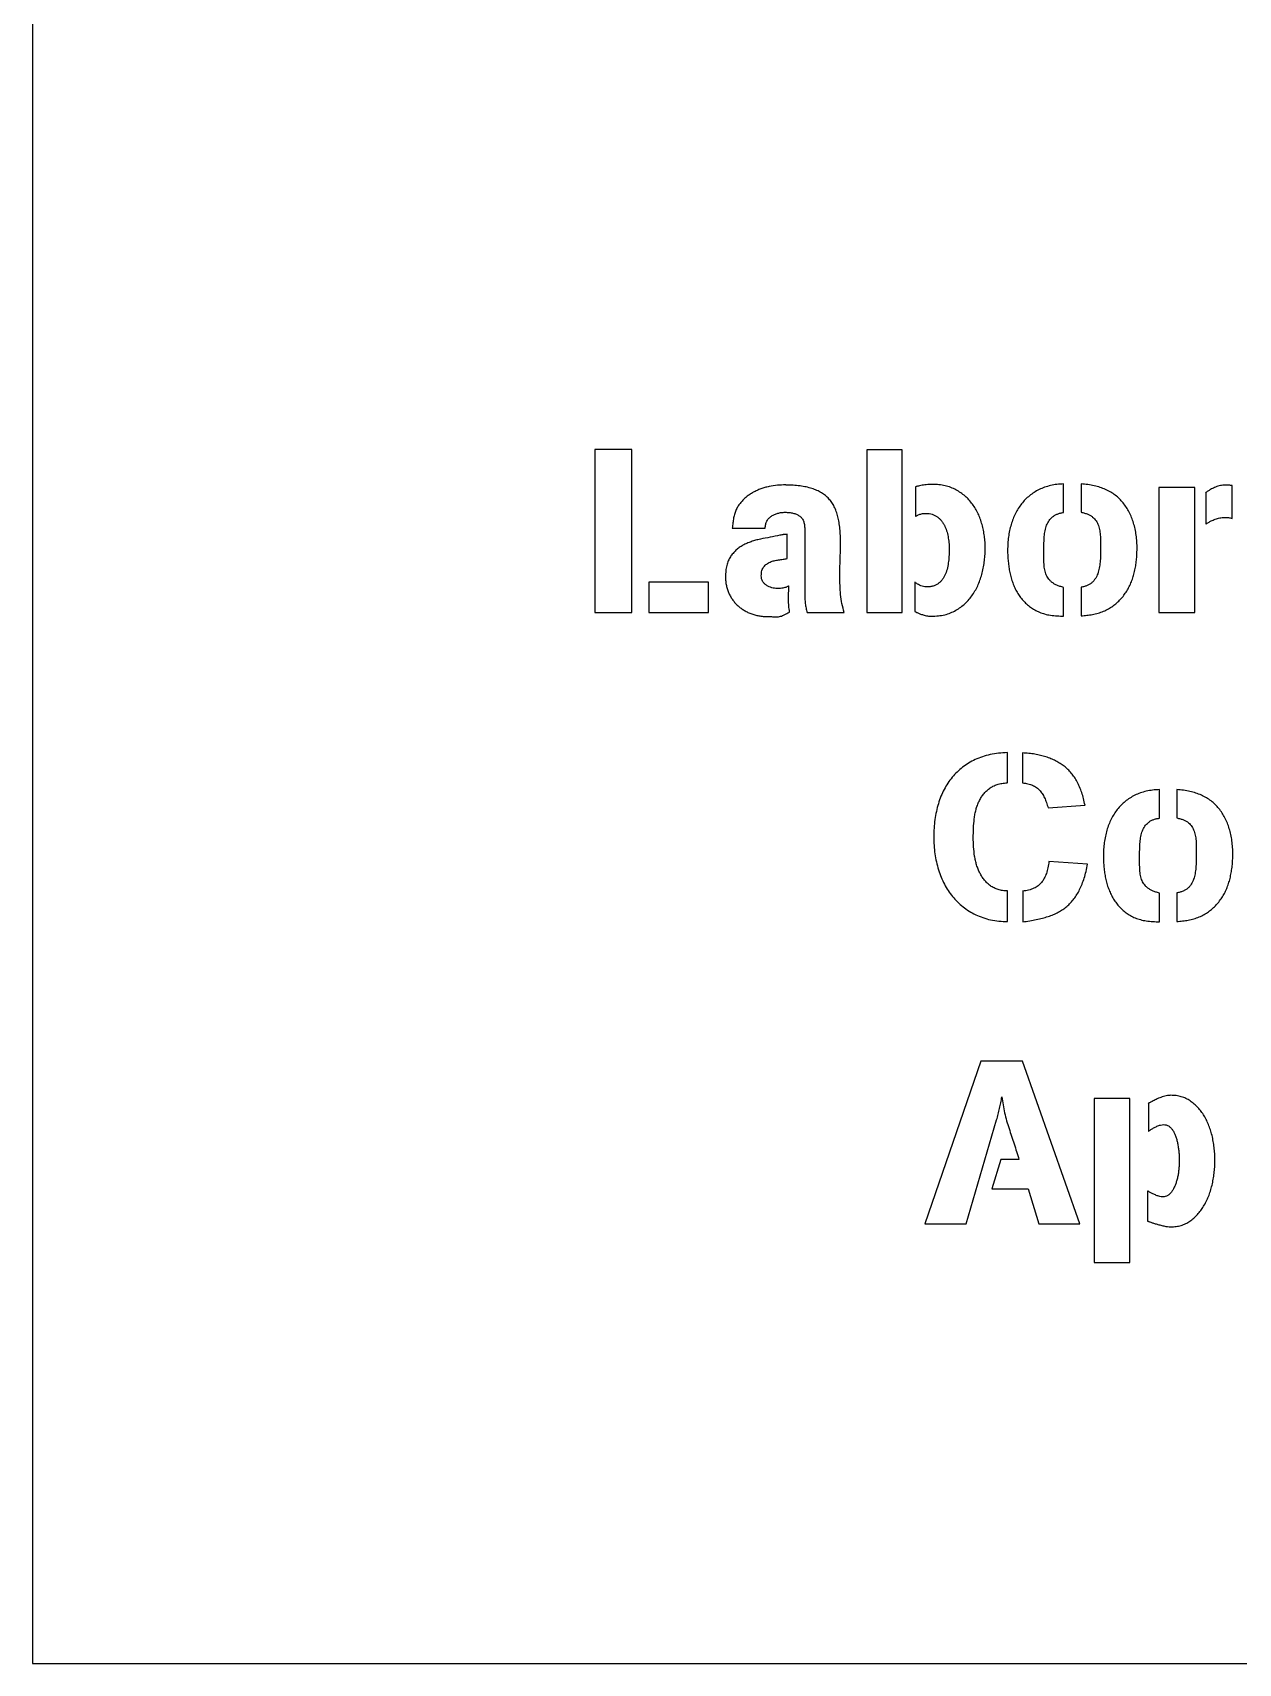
# Model space of a CAD drawing. Header units: millimetres. Extents: x 1 to 1184, y 0 to 836.
# Drawn here: x 471.4 to 541.4, y 647 to 741.5 of the extents above; entities that cross this region are included whole.
import ezdxf

# ---------------------------------------------------------------- set-up
doc = ezdxf.new("R2010")
doc.units = ezdxf.units.MM

msp = doc.modelspace()

# ---------------------------------------------------------------- linework, layer by layer
at = {"color": 7, "linetype": 'Continuous', "lineweight": 25}
for p, q in [((471.436, 796.963), (471.436, 646.963)), ((506.176, 717.328), (504.034, 717.328)), ((504.034, 717.328), (504.034, 707.883)), ((506.176, 707.883), (506.176, 717.328)), ((521.863, 717.315), (519.802, 717.315)), ((519.802, 717.315), (519.802, 707.883)), ((521.863, 707.883), (521.863, 717.315)), ((515.103, 715.268), (515.103, 715.281)), ((522.631, 715.172), (522.631, 713.449)), ((531.22, 713.677), (531.22, 715.334)), ((532.23, 715.334), (532.23, 713.69)), ((538.832, 715.12), (536.744, 715.12)), ((536.744, 715.12), (536.744, 707.883)), ((538.832, 707.883), (538.832, 715.12)), ((539.451, 714.823), (539.465, 714.81)), ((539.465, 714.81), (539.465, 713.004)), ((540.988, 713.34), (541.001, 715.24)), ((512.006, 712.774), (513.918, 712.774)), ((515.023, 712.398), (514.983, 712.398)), ((515.199, 711.01), (515.199, 712.423)), ((516.209, 712.72), (516.209, 708.961)), ((510.637, 709.647), (507.173, 709.647)), ((507.173, 709.647), (507.173, 707.883)), ((510.637, 707.883), (510.637, 709.647)), ((515.279, 709.271), (515.279, 709.419)), ((522.605, 709.635), (522.592, 709.635)), ((522.592, 709.635), (522.592, 707.951)), ((531.22, 707.666), (531.22, 709.337)), ((532.23, 709.351), (532.23, 707.68)), ((504.034, 707.883), (506.176, 707.883)), ((507.173, 707.883), (510.637, 707.883)), ((516.343, 707.883), (518.5, 707.883)), ((519.802, 707.883), (521.863, 707.883)), ((536.744, 707.883), (538.832, 707.883)), ((527.961, 698.02), (527.961, 699.757)), ((528.836, 699.743), (528.836, 698.006)), ((527.947, 698.006), (527.961, 698.02)), ((536.773, 695.957), (536.773, 697.615)), ((537.783, 697.615), (537.783, 695.971)), ((530.318, 696.55), (532.46, 696.712)), ((532.609, 693.302), (530.372, 693.452)), ((527.974, 689.961), (527.974, 691.74)), ((528.836, 691.727), (528.85, 691.727)), ((528.85, 691.727), (528.85, 689.947)), ((536.773, 689.947), (536.773, 691.618)), ((537.783, 691.631), (537.783, 689.961)), ((526.417, 681.876), (523.169, 672.444)), ((528.842, 681.876), (526.417, 681.876)), ((532.158, 672.444), (528.842, 681.876)), ((535.053, 679.708), (532.993, 679.708)), ((532.993, 679.708), (532.993, 670.194)), ((535.053, 670.194), (535.053, 679.708)), ((536.131, 679.423), (536.145, 679.423)), ((536.145, 679.423), (536.145, 677.807)), ((525.569, 672.444), (527.333, 678.468)), ((527.577, 676.164), (527.064, 674.466)), ((528.628, 676.177), (527.577, 676.164)), ((527.064, 674.466), (529.166, 674.466)), ((529.166, 674.466), (529.786, 672.444)), ((536.079, 674.358), (536.079, 672.606)), ((523.169, 672.444), (525.569, 672.444)), ((529.786, 672.444), (532.158, 672.444)), ((532.993, 670.194), (535.053, 670.194)), ((471.436, 646.963), (721.436, 646.963))]:
    msp.add_line(p, q, dxfattribs=at)
for points, knots in [([(515.103, 715.281), (514.945, 715.276), (514.621, 715.266), (514.219, 715.201), (513.899, 715.125), (513.665, 715.05), (513.44, 714.959), (513.223, 714.852), (513.019, 714.729), (512.827, 714.591), (512.654, 714.431), (512.493, 714.258), (512.351, 714.067), (512.236, 713.852), (512.145, 713.618), (512.106, 713.452), (512.085, 713.367)], [0, 0, 0, 0, 0.1227607, 0.2498812, 0.3139767, 0.3767372, 0.4396181, 0.5018556, 0.5633751, 0.6237683, 0.6842283, 0.7450277, 0.8061231, 0.868393, 0.9324905, 1, 1, 1, 1]), ([(518.285, 711.926), (518.283, 712.067), (518.28, 712.339), (518.251, 712.732), (518.203, 713.095), (518.135, 713.429), (518.047, 713.735), (517.928, 714.01), (517.783, 714.257), (517.61, 714.477), (517.407, 714.668), (517.173, 714.831), (516.91, 714.968), (516.615, 715.078), (516.287, 715.164), (515.925, 715.225), (515.527, 715.262), (515.248, 715.266), (515.103, 715.268)], [0, 0, 0, 0, 0.0784473, 0.1512933, 0.2191205, 0.2818493, 0.3402831, 0.3958067, 0.4483062, 0.4995006, 0.5506351, 0.602775, 0.6574141, 0.7154082, 0.7774744, 0.8453286, 0.9193758, 1, 1, 1, 1]), ([(523.615, 715.309), (523.495, 715.306), (523.267, 715.3), (522.996, 715.255), (522.815, 715.213), (522.719, 715.193), (522.663, 715.178), (522.637, 715.173), (522.631, 715.172)], [0, 0, 0, 0, 0.360409, 0.6872, 0.823433, 0.921683, 0.980048, 1, 1, 1, 1]), ([(526.674, 711.616), (526.672, 711.732), (526.667, 711.963), (526.634, 712.308), (526.574, 712.648), (526.495, 712.982), (526.393, 713.305), (526.266, 713.611), (526.115, 713.899), (525.936, 714.164), (525.735, 714.41), (525.508, 714.631), (525.254, 714.827), (524.977, 714.998), (524.674, 715.138), (524.343, 715.236), (523.987, 715.299), (523.742, 715.305), (523.615, 715.309)], [0, 0, 0, 0, 0.064524, 0.128945, 0.192913, 0.256973, 0.320104, 0.381331, 0.44162, 0.500904, 0.559584, 0.618254, 0.677387, 0.73772, 0.799486, 0.863093, 0.929622, 1, 1, 1, 1]), ([(531.22, 715.334), (531.09, 715.327), (530.834, 715.314), (530.464, 715.245), (530.118, 715.147), (529.797, 715.012), (529.504, 714.845), (529.234, 714.653), (528.992, 714.432), (528.777, 714.184), (528.586, 713.914), (528.424, 713.62), (528.281, 713.307), (528.17, 712.974), (528.083, 712.624), (528.018, 712.26), (527.981, 711.881), (527.975, 711.624), (527.972, 711.493)], [0, 0, 0, 0, 0.069581, 0.135873, 0.19913, 0.260551, 0.320069, 0.378218, 0.436132, 0.493872, 0.552103, 0.611451, 0.67202, 0.734354, 0.79807, 0.863622, 0.93057, 1, 1, 1, 1]), ([(535.478, 711.575), (535.477, 711.71), (535.473, 711.973), (535.432, 712.357), (535.372, 712.722), (535.281, 713.066), (535.169, 713.391), (535.03, 713.695), (534.863, 713.977), (534.675, 714.239), (534.459, 714.476), (534.218, 714.687), (533.95, 714.869), (533.654, 715.019), (533.335, 715.142), (532.99, 715.237), (532.619, 715.305), (532.363, 715.324), (532.23, 715.334)], [0, 0, 0, 0, 0.072185, 0.141207, 0.206995, 0.270405, 0.331699, 0.391126, 0.449413, 0.507076, 0.564077, 0.620904, 0.678623, 0.737396, 0.798309, 0.861992, 0.92893, 1, 1, 1, 1]), ([(540.598, 715.268), (540.549, 715.266), (540.452, 715.263), (540.307, 715.24), (540.166, 715.206), (540.032, 715.155), (539.908, 715.099), (539.796, 715.045), (539.699, 714.99), (539.617, 714.94), (539.553, 714.895), (539.503, 714.863), (539.472, 714.839), (539.457, 714.827), (539.451, 714.823)], [0, 0, 0, 0, 0.1170844, 0.2337114, 0.3494073, 0.4658152, 0.576772, 0.675772, 0.7651072, 0.8421117, 0.906103, 0.9532327, 0.9844109, 1, 1, 1, 1]), ([(541.001, 715.24), (540.967, 715.245), (540.9, 715.253), (540.799, 715.26), (540.699, 715.267), (540.632, 715.267), (540.598, 715.268)], [0, 0, 0, 0, 0.256936, 0.503362, 0.744649, 1, 1, 1, 1]), ([(512.085, 713.367), (512.077, 713.318), (512.061, 713.219), (512.044, 713.071), (512.031, 712.922), (512.014, 712.823), (512.006, 712.774)], [0, 0, 0, 0, 0.250759, 0.500181, 0.749241, 1, 1, 1, 1]), ([(513.918, 712.774), (513.924, 712.848), (513.934, 712.99), (514.007, 713.186), (514.123, 713.349), (514.281, 713.475), (514.461, 713.569), (514.652, 713.641), (514.855, 713.683), (514.994, 713.688), (515.064, 713.69)], [0, 0, 0, 0, 0.135286, 0.258216, 0.376583, 0.498133, 0.623587, 0.746517, 0.871412, 1, 1, 1, 1]), ([(515.064, 713.69), (515.146, 713.689), (515.301, 713.686), (515.522, 713.645), (515.72, 713.585), (515.866, 713.509), (515.966, 713.433), (516.033, 713.366), (516.086, 713.285), (516.132, 713.194), (516.167, 713.092), (516.192, 712.978), (516.205, 712.852), (516.207, 712.765), (516.209, 712.72)], [0, 0, 0, 0, 0.141008, 0.269202, 0.387507, 0.498394, 0.552255, 0.605643, 0.661586, 0.719535, 0.781537, 0.848511, 0.921054, 1, 1, 1, 1]), ([(522.631, 713.449), (522.634, 713.451), (522.647, 713.459), (522.679, 713.473), (522.729, 713.501), (522.796, 713.54), (522.883, 713.58), (522.989, 713.605), (523.109, 713.621), (523.194, 713.623), (523.239, 713.624)], [0, 0, 0, 0, 0.017667, 0.071867, 0.161337, 0.286114, 0.435317, 0.604339, 0.790742, 1, 1, 1, 1]), ([(523.239, 713.624), (523.302, 713.622), (523.423, 713.618), (523.596, 713.581), (523.753, 713.517), (523.894, 713.431), (524.019, 713.327), (524.128, 713.209), (524.225, 713.079), (524.334, 712.887), (524.442, 712.622), (524.523, 712.284), (524.575, 711.941), (524.582, 711.713), (524.586, 711.602)], [0, 0, 0, 0, 0.069097, 0.133769, 0.194999, 0.255614, 0.315307, 0.374265, 0.433315, 0.493815, 0.618147, 0.747772, 0.877708, 1, 1, 1, 1]), ([(530.074, 711.562), (530.076, 711.682), (530.08, 711.923), (530.096, 712.278), (530.139, 712.619), (530.212, 712.885), (530.294, 713.078), (530.373, 713.209), (530.469, 713.326), (530.58, 713.432), (530.71, 713.523), (530.862, 713.594), (531.034, 713.647), (531.156, 713.667), (531.22, 713.677)], [0, 0, 0, 0, 0.134695, 0.268107, 0.395992, 0.516326, 0.574033, 0.629907, 0.685993, 0.741816, 0.80006, 0.86191, 0.927861, 1, 1, 1, 1]), ([(532.23, 713.69), (532.3, 713.677), (532.433, 713.65), (532.616, 713.586), (532.774, 713.513), (532.903, 713.418), (533.012, 713.313), (533.105, 713.197), (533.179, 713.067), (533.258, 712.878), (533.324, 712.615), (533.354, 712.274), (533.36, 711.906), (533.362, 711.652), (533.363, 711.521)], [0, 0, 0, 0, 0.077742, 0.147468, 0.210565, 0.267431, 0.321581, 0.375058, 0.42905, 0.483694, 0.598732, 0.722747, 0.856785, 1, 1, 1, 1]), ([(539.465, 713.004), (539.47, 713.007), (539.484, 713.018), (539.514, 713.038), (539.558, 713.069), (539.618, 713.107), (539.693, 713.152), (539.785, 713.199), (539.893, 713.244), (540.054, 713.313), (540.272, 713.379), (540.454, 713.389), (540.543, 713.394)], [0, 0, 0, 0, 0.014413, 0.046945, 0.091558, 0.153369, 0.229229, 0.317649, 0.418191, 0.532381, 0.769429, 1, 1, 1, 1]), ([(540.543, 713.394), (540.622, 713.392), (540.772, 713.389), (540.918, 713.355), (540.988, 713.34)], [0, 0, 0, 0, 0.5221114, 1, 1, 1, 1]), ([(514.768, 712.357), (514.579, 712.32), (514.201, 712.246), (513.731, 712.155), (513.363, 712.074), (513.103, 711.99), (512.857, 711.893), (512.625, 711.781), (512.411, 711.649), (512.217, 711.492), (512.045, 711.312), (511.889, 711.111), (511.763, 710.875), (511.674, 710.603), (511.623, 710.292), (511.617, 710.072), (511.614, 709.957)], [0, 0, 0, 0, 0.130521, 0.260695, 0.324434, 0.385825, 0.445493, 0.503366, 0.559915, 0.615321, 0.671663, 0.728532, 0.78741, 0.851438, 0.921991, 1, 1, 1, 1]), ([(514.983, 712.398), (514.977, 712.397), (514.961, 712.396), (514.926, 712.388), (514.86, 712.375), (514.804, 712.364), (514.768, 712.357)], [0, 0, 0, 0, 0.08084, 0.2174, 0.490521, 1, 1, 1, 1]), ([(515.199, 712.423), (515.162, 712.416), (515.104, 712.404), (515.045, 712.4), (515.023, 712.398)], [0, 0, 0, 0, 0.635894, 1, 1, 1, 1]), ([(518.244, 709.971), (518.246, 710.136), (518.248, 710.464), (518.263, 710.954), (518.282, 711.441), (518.284, 711.764), (518.285, 711.926)], [0, 0, 0, 0, 0.253192, 0.503473, 0.751792, 1, 1, 1, 1]), ([(513.69, 710.012), (513.692, 710.065), (513.695, 710.166), (513.722, 710.307), (513.768, 710.43), (513.835, 710.532), (513.915, 710.618), (514.003, 710.693), (514.102, 710.758), (514.246, 710.827), (514.443, 710.892), (514.694, 710.936), (514.948, 710.969), (515.116, 710.996), (515.199, 711.01)], [0, 0, 0, 0, 0.078904, 0.148409, 0.212263, 0.270607, 0.327719, 0.385642, 0.441851, 0.500699, 0.621277, 0.747481, 0.876519, 1, 1, 1, 1]), ([(524.586, 711.602), (524.584, 711.479), (524.58, 711.226), (524.551, 710.847), (524.49, 710.473), (524.4, 710.175), (524.297, 709.96), (524.208, 709.812), (524.097, 709.685), (523.975, 709.569), (523.83, 709.474), (523.66, 709.411), (523.469, 709.372), (523.335, 709.367), (523.264, 709.364)], [0, 0, 0, 0, 0.125979, 0.257644, 0.387424, 0.51257, 0.572755, 0.630507, 0.687878, 0.744637, 0.802184, 0.86262, 0.928266, 1, 1, 1, 1]), ([(523.561, 707.666), (523.693, 707.67), (523.951, 707.678), (524.323, 707.743), (524.666, 707.849), (524.978, 708.002), (525.262, 708.188), (525.517, 708.405), (525.751, 708.643), (525.949, 708.913), (526.128, 709.201), (526.277, 709.511), (526.405, 709.837), (526.503, 710.18), (526.577, 710.534), (526.636, 710.892), (526.666, 711.254), (526.671, 711.495), (526.674, 711.616)], [0, 0, 0, 0, 0.07052, 0.136748, 0.19974, 0.260722, 0.32056, 0.379607, 0.438195, 0.49736, 0.557332, 0.618004, 0.679863, 0.743115, 0.807365, 0.871664, 0.935762, 1, 1, 1, 1]), ([(527.972, 711.493), (527.974, 711.382), (527.976, 711.161), (528.004, 710.833), (528.041, 710.51), (528.098, 710.194), (528.169, 709.888), (528.27, 709.597), (528.382, 709.317), (528.522, 709.053), (528.681, 708.808), (528.862, 708.581), (529.065, 708.374), (529.291, 708.187), (529.541, 708.023), (529.821, 707.895), (530.125, 707.785), (530.341, 707.743), (530.452, 707.721)], [0, 0, 0, 0, 0.06733, 0.133659, 0.199475, 0.264258, 0.327843, 0.389709, 0.450602, 0.510644, 0.56982, 0.627792, 0.686247, 0.744963, 0.805014, 0.86682, 0.93143, 1, 1, 1, 1]), ([(531.22, 709.337), (531.149, 709.356), (531.012, 709.391), (530.824, 709.464), (530.661, 709.545), (530.526, 709.642), (530.417, 709.752), (530.321, 709.867), (530.244, 709.995), (530.186, 710.133), (530.142, 710.28), (530.109, 710.436), (530.087, 710.601), (530.076, 710.839), (530.077, 711.161), (530.075, 711.424), (530.074, 711.562)], [0, 0, 0, 0, 0.079435, 0.150944, 0.21498, 0.273237, 0.327793, 0.380659, 0.433346, 0.48628, 0.540805, 0.597652, 0.656535, 0.718493, 0.852646, 1, 1, 1, 1]), ([(533.363, 711.521), (533.362, 711.403), (533.36, 711.165), (533.339, 710.809), (533.298, 710.461), (533.224, 710.186), (533.145, 709.984), (533.066, 709.847), (532.973, 709.723), (532.866, 709.611), (532.74, 709.512), (532.588, 709.44), (532.417, 709.382), (532.294, 709.361), (532.23, 709.351)], [0, 0, 0, 0, 0.12953, 0.262138, 0.392075, 0.515141, 0.573871, 0.63156, 0.687801, 0.744478, 0.802153, 0.862953, 0.928572, 1, 1, 1, 1]), ([(532.891, 707.762), (533.002, 707.787), (533.22, 707.836), (533.529, 707.946), (533.814, 708.083), (534.073, 708.247), (534.306, 708.439), (534.524, 708.644), (534.712, 708.875), (534.882, 709.121), (535.031, 709.385), (535.155, 709.665), (535.259, 709.96), (535.34, 710.269), (535.401, 710.587), (535.447, 710.911), (535.472, 711.241), (535.476, 711.463), (535.478, 711.575)], [0, 0, 0, 0, 0.067774, 0.132654, 0.194971, 0.255527, 0.315248, 0.374372, 0.433194, 0.492456, 0.552417, 0.613053, 0.674991, 0.738266, 0.802937, 0.867799, 0.933402, 1, 1, 1, 1]), ([(511.614, 709.957), (511.616, 709.87), (511.619, 709.699), (511.658, 709.45), (511.717, 709.214), (511.804, 708.994), (511.912, 708.789), (512.037, 708.599), (512.179, 708.423), (512.338, 708.264), (512.515, 708.12), (512.708, 707.995), (512.915, 707.886), (513.136, 707.797), (513.368, 707.726), (513.609, 707.68), (513.855, 707.646), (514.023, 707.643), (514.107, 707.641)], [0, 0, 0, 0, 0.068588, 0.13425, 0.197624, 0.259631, 0.320241, 0.379664, 0.4382, 0.497497, 0.556752, 0.61731, 0.67792, 0.740779, 0.804352, 0.868532, 0.933477, 1, 1, 1, 1]), ([(514.62, 709.271), (514.566, 709.273), (514.459, 709.278), (514.299, 709.315), (514.142, 709.374), (513.991, 709.453), (513.856, 709.555), (513.76, 709.689), (513.7, 709.843), (513.693, 709.954), (513.69, 710.012)], [0, 0, 0, 0, 0.121185, 0.243486, 0.369418, 0.501292, 0.629277, 0.749563, 0.86946, 1, 1, 1, 1]), ([(518.5, 707.883), (518.451, 708.054), (518.355, 708.394), (518.285, 708.92), (518.252, 709.445), (518.247, 709.796), (518.244, 709.971)], [0, 0, 0, 0, 0.252598, 0.501732, 0.751574, 1, 1, 1, 1]), ([(515.279, 709.419), (515.276, 709.418), (515.265, 709.412), (515.24, 709.398), (515.197, 709.378), (515.138, 709.345), (515.052, 709.317), (514.936, 709.295), (514.789, 709.278), (514.68, 709.273), (514.62, 709.271)], [0, 0, 0, 0, 0.012748, 0.054838, 0.124954, 0.220568, 0.35039, 0.522021, 0.737354, 1, 1, 1, 1]), ([(515.265, 708.596), (515.266, 708.647), (515.267, 708.759), (515.27, 708.934), (515.278, 709.108), (515.278, 709.22), (515.279, 709.271)], [0, 0, 0, 0, 0.225399, 0.499962, 0.774601, 1, 1, 1, 1]), ([(523.264, 709.364), (523.207, 709.368), (523.095, 709.375), (522.938, 709.425), (522.808, 709.49), (522.707, 709.55), (522.647, 709.602), (522.616, 709.627), (522.605, 709.635)], [0, 0, 0, 0, 0.234448, 0.464236, 0.672833, 0.834221, 0.94474, 1, 1, 1, 1]), ([(515.333, 707.91), (515.314, 708.03), (515.277, 708.257), (515.269, 708.488), (515.265, 708.596)], [0, 0, 0, 0, 0.527645, 1, 1, 1, 1]), ([(516.209, 708.961), (516.21, 708.866), (516.213, 708.679), (516.239, 708.404), (516.281, 708.139), (516.323, 707.968), (516.343, 707.883)], [0, 0, 0, 0, 0.261361, 0.514746, 0.759511, 1, 1, 1, 1]), ([(514.107, 707.641), (514.183, 707.641), (514.313, 707.641), (514.486, 707.633), (514.624, 707.63), (514.747, 707.645), (514.868, 707.673), (514.967, 707.718), (515.055, 707.764), (515.135, 707.808), (515.231, 707.855), (515.298, 707.891), (515.333, 707.91)], [0, 0, 0, 0, 0.175847, 0.303261, 0.404825, 0.497899, 0.591651, 0.692168, 0.751828, 0.822361, 0.905748, 1, 1, 1, 1]), ([(522.592, 707.951), (522.596, 707.948), (522.609, 707.938), (522.637, 707.924), (522.675, 707.899), (522.757, 707.86), (522.892, 707.801), (523.09, 707.735), (523.319, 707.678), (523.48, 707.67), (523.561, 707.666)], [0, 0, 0, 0, 0.016428, 0.04722, 0.09176, 0.151542, 0.311521, 0.525301, 0.764337, 1, 1, 1, 1]), ([(530.452, 707.721), (530.516, 707.713), (530.644, 707.698), (530.836, 707.684), (531.029, 707.679), (531.157, 707.671), (531.22, 707.666)], [0, 0, 0, 0, 0.249579, 0.500757, 0.751514, 1, 1, 1, 1]), ([(532.23, 707.68), (532.287, 707.688), (532.4, 707.704), (532.566, 707.721), (532.73, 707.737), (532.837, 707.754), (532.891, 707.762)], [0, 0, 0, 0, 0.259966, 0.510157, 0.754528, 1, 1, 1, 1]), ([(527.961, 699.757), (527.788, 699.749), (527.453, 699.733), (526.967, 699.653), (526.513, 699.532), (526.094, 699.363), (525.709, 699.155), (525.356, 698.916), (525.038, 698.64), (524.753, 698.332), (524.503, 697.993), (524.286, 697.624), (524.1, 697.225), (523.951, 696.797), (523.834, 696.346), (523.752, 695.874), (523.699, 695.383), (523.693, 695.049), (523.689, 694.879)], [0, 0, 0, 0, 0.0709224, 0.1377346, 0.2019258, 0.2635088, 0.3232423, 0.3810839, 0.4386319, 0.4956972, 0.5531604, 0.6114562, 0.6715444, 0.7335301, 0.7972576, 0.8628876, 0.9302673, 1, 1, 1, 1]), ([(532.46, 696.712), (532.434, 696.839), (532.381, 697.086), (532.276, 697.44), (532.151, 697.765), (532.009, 698.064), (531.85, 698.335), (531.668, 698.577), (531.47, 698.792), (531.251, 698.98), (531.012, 699.141), (530.758, 699.287), (530.484, 699.411), (530.191, 699.516), (529.879, 699.602), (529.549, 699.67), (529.199, 699.719), (528.959, 699.735), (528.836, 699.743)], [0, 0, 0, 0, 0.075038, 0.145939, 0.212721, 0.276355, 0.336612, 0.394269, 0.450579, 0.505422, 0.560501, 0.616651, 0.674434, 0.734277, 0.796204, 0.860988, 0.928832, 1, 1, 1, 1]), ([(525.98, 694.827), (525.983, 695.008), (525.99, 695.375), (526.027, 695.832), (526.074, 696.195), (526.136, 696.455), (526.213, 696.702), (526.311, 696.935), (526.429, 697.152), (526.57, 697.35), (526.732, 697.528), (526.913, 697.689), (527.126, 697.822), (527.37, 697.922), (527.648, 697.984), (527.844, 697.999), (527.947, 698.006)], [0, 0, 0, 0, 0.129066, 0.260822, 0.326217, 0.389367, 0.450496, 0.510184, 0.568752, 0.626108, 0.682751, 0.73978, 0.798158, 0.860157, 0.926565, 1, 1, 1, 1]), ([(528.836, 698.006), (528.891, 698), (528.997, 697.988), (529.149, 697.956), (529.29, 697.918), (529.42, 697.869), (529.539, 697.81), (529.648, 697.744), (529.743, 697.668), (529.859, 697.552), (529.986, 697.379), (530.118, 697.139), (530.231, 696.859), (530.288, 696.657), (530.318, 696.55)], [0, 0, 0, 0, 0.073235, 0.142067, 0.206665, 0.267676, 0.326441, 0.382337, 0.436475, 0.489044, 0.599524, 0.720264, 0.852863, 1, 1, 1, 1]), ([(536.773, 697.615), (536.642, 697.608), (536.386, 697.594), (536.017, 697.526), (535.67, 697.427), (535.35, 697.293), (535.056, 697.125), (534.786, 696.934), (534.544, 696.713), (534.329, 696.465), (534.139, 696.195), (533.976, 695.901), (533.834, 695.588), (533.722, 695.254), (533.635, 694.904), (533.57, 694.54), (533.533, 694.161), (533.528, 693.905), (533.525, 693.774)], [0, 0, 0, 0, 0.0695806, 0.135873, 0.1991298, 0.2605513, 0.3200692, 0.3782177, 0.4361321, 0.4938724, 0.5521028, 0.6114512, 0.67202, 0.7343544, 0.7980701, 0.8636223, 0.9305703, 1, 1, 1, 1]), ([(541.031, 693.856), (541.029, 693.99), (541.025, 694.254), (540.984, 694.638), (540.924, 695.003), (540.833, 695.347), (540.721, 695.671), (540.583, 695.976), (540.415, 696.257), (540.227, 696.52), (540.012, 696.757), (539.77, 696.967), (539.502, 697.15), (539.206, 697.3), (538.887, 697.423), (538.542, 697.518), (538.172, 697.585), (537.915, 697.605), (537.783, 697.615)], [0, 0, 0, 0, 0.072185, 0.141207, 0.206995, 0.270405, 0.331699, 0.391126, 0.449413, 0.507076, 0.564077, 0.620904, 0.678623, 0.737396, 0.798309, 0.861992, 0.92893, 1, 1, 1, 1]), ([(535.626, 693.842), (535.628, 693.963), (535.632, 694.204), (535.649, 694.559), (535.691, 694.899), (535.764, 695.166), (535.847, 695.359), (535.926, 695.49), (536.022, 695.606), (536.132, 695.712), (536.263, 695.803), (536.414, 695.875), (536.586, 695.928), (536.709, 695.947), (536.773, 695.957)], [0, 0, 0, 0, 0.134695, 0.268107, 0.395992, 0.516326, 0.574033, 0.629907, 0.685993, 0.741816, 0.80006, 0.86191, 0.927861, 1, 1, 1, 1]), ([(537.783, 695.971), (537.853, 695.957), (537.985, 695.931), (538.168, 695.867), (538.326, 695.794), (538.456, 695.698), (538.564, 695.593), (538.658, 695.478), (538.731, 695.348), (538.81, 695.158), (538.877, 694.896), (538.906, 694.554), (538.912, 694.187), (538.914, 693.932), (538.915, 693.801)], [0, 0, 0, 0, 0.077742, 0.147468, 0.210565, 0.267431, 0.321581, 0.375058, 0.42905, 0.483694, 0.598732, 0.722747, 0.856785, 1, 1, 1, 1]), ([(523.689, 694.879), (523.693, 694.711), (523.7, 694.38), (523.751, 693.892), (523.836, 693.421), (523.958, 692.968), (524.109, 692.537), (524.3, 692.135), (524.518, 691.759), (524.773, 691.413), (525.059, 691.097), (525.383, 690.818), (525.735, 690.568), (526.12, 690.355), (526.539, 690.182), (526.99, 690.058), (527.472, 689.981), (527.804, 689.968), (527.974, 689.961)], [0, 0, 0, 0, 0.068663, 0.135514, 0.200673, 0.264544, 0.326967, 0.387528, 0.446418, 0.504829, 0.562814, 0.620687, 0.679279, 0.739161, 0.800704, 0.864202, 0.930185, 1, 1, 1, 1]), ([(527.974, 691.74), (527.877, 691.745), (527.691, 691.755), (527.425, 691.815), (527.185, 691.907), (526.974, 692.037), (526.788, 692.192), (526.626, 692.371), (526.48, 692.563), (526.36, 692.777), (526.26, 693.006), (526.172, 693.246), (526.107, 693.499), (526.041, 693.849), (525.992, 694.293), (525.984, 694.65), (525.98, 694.827)], [0, 0, 0, 0, 0.070625, 0.135502, 0.197444, 0.256594, 0.31497, 0.372814, 0.43121, 0.490457, 0.550949, 0.612668, 0.675698, 0.740652, 0.871403, 1, 1, 1, 1]), ([(530.372, 693.452), (530.354, 693.329), (530.32, 693.094), (530.228, 692.765), (530.106, 692.479), (529.977, 692.272), (529.851, 692.134), (529.747, 692.041), (529.627, 691.962), (529.496, 691.89), (529.349, 691.833), (529.19, 691.787), (529.018, 691.749), (528.898, 691.734), (528.836, 691.727)], [0, 0, 0, 0, 0.146297, 0.278703, 0.39936, 0.510287, 0.563782, 0.617845, 0.673939, 0.731987, 0.793636, 0.858112, 0.926821, 1, 1, 1, 1]), ([(528.85, 689.947), (528.985, 689.966), (529.248, 690.003), (529.628, 690.076), (529.983, 690.157), (530.314, 690.251), (530.622, 690.364), (530.906, 690.498), (531.167, 690.657), (531.405, 690.84), (531.624, 691.046), (531.821, 691.28), (531.999, 691.538), (532.158, 691.825), (532.298, 692.143), (532.421, 692.496), (532.526, 692.886), (532.58, 693.16), (532.609, 693.302)], [0, 0, 0, 0, 0.074046, 0.143932, 0.209356, 0.271312, 0.330244, 0.386784, 0.441615, 0.49535, 0.549149, 0.604107, 0.660559, 0.71904, 0.78146, 0.848609, 0.921551, 1, 1, 1, 1]), ([(533.525, 693.774), (533.526, 693.663), (533.528, 693.442), (533.556, 693.114), (533.593, 692.791), (533.651, 692.475), (533.722, 692.169), (533.822, 691.878), (533.935, 691.597), (534.074, 691.334), (534.233, 691.088), (534.415, 690.861), (534.617, 690.654), (534.843, 690.468), (535.093, 690.303), (535.374, 690.175), (535.677, 690.066), (535.893, 690.023), (536.005, 690.001)], [0, 0, 0, 0, 0.06733, 0.133659, 0.199475, 0.264258, 0.327843, 0.389709, 0.450602, 0.510644, 0.56982, 0.627792, 0.686247, 0.744963, 0.805014, 0.86682, 0.93143, 1, 1, 1, 1]), ([(536.773, 691.618), (536.701, 691.636), (536.564, 691.672), (536.376, 691.745), (536.214, 691.825), (536.078, 691.922), (535.969, 692.032), (535.873, 692.147), (535.797, 692.275), (535.738, 692.414), (535.694, 692.561), (535.661, 692.717), (535.639, 692.882), (535.628, 693.12), (535.629, 693.441), (535.627, 693.704), (535.626, 693.842)], [0, 0, 0, 0, 0.079435, 0.150944, 0.21498, 0.273237, 0.327793, 0.380659, 0.433346, 0.48628, 0.540805, 0.597652, 0.656535, 0.718493, 0.852646, 1, 1, 1, 1]), ([(538.915, 693.801), (538.914, 693.684), (538.912, 693.445), (538.892, 693.09), (538.851, 692.741), (538.777, 692.467), (538.697, 692.264), (538.618, 692.128), (538.526, 692.003), (538.418, 691.891), (538.292, 691.792), (538.14, 691.72), (537.97, 691.662), (537.847, 691.642), (537.783, 691.631)], [0, 0, 0, 0, 0.12953, 0.262138, 0.392075, 0.515141, 0.573871, 0.63156, 0.687801, 0.744478, 0.802153, 0.862953, 0.928572, 1, 1, 1, 1]), ([(538.444, 690.042), (538.555, 690.067), (538.772, 690.116), (539.081, 690.227), (539.366, 690.363), (539.626, 690.528), (539.858, 690.72), (540.076, 690.925), (540.264, 691.156), (540.435, 691.402), (540.583, 691.665), (540.708, 691.946), (540.811, 692.241), (540.892, 692.549), (540.953, 692.867), (540.999, 693.192), (541.024, 693.522), (541.028, 693.744), (541.031, 693.856)], [0, 0, 0, 0, 0.067774, 0.132654, 0.194971, 0.255527, 0.315248, 0.374372, 0.433194, 0.492456, 0.552417, 0.613053, 0.674991, 0.738266, 0.802937, 0.867799, 0.933402, 1, 1, 1, 1]), ([(536.005, 690.001), (536.068, 689.994), (536.196, 689.978), (536.389, 689.965), (536.581, 689.96), (536.709, 689.951), (536.773, 689.947)], [0, 0, 0, 0, 0.249579, 0.500757, 0.751514, 1, 1, 1, 1]), ([(537.783, 689.961), (537.84, 689.969), (537.952, 689.985), (538.119, 690.001), (538.282, 690.018), (538.39, 690.034), (538.444, 690.042)], [0, 0, 0, 0, 0.259966, 0.510157, 0.754528, 1, 1, 1, 1]), ([(527.333, 678.468), (527.368, 678.579), (527.437, 678.797), (527.509, 679.133), (527.577, 679.467), (527.621, 679.69), (527.643, 679.801)], [0, 0, 0, 0, 0.253928, 0.502125, 0.750505, 1, 1, 1, 1]), ([(527.643, 679.801), (527.663, 679.645), (527.704, 679.333), (527.797, 678.872), (527.911, 678.416), (528.101, 677.819), (528.357, 677.078), (528.537, 676.477), (528.628, 676.177)], [0, 0, 0, 0, 0.125593, 0.250782, 0.375316, 0.500035, 0.750067, 1, 1, 1, 1]), ([(537.44, 679.895), (537.395, 679.893), (537.304, 679.89), (537.164, 679.867), (537.017, 679.828), (536.82, 679.759), (536.595, 679.67), (536.399, 679.567), (536.273, 679.503), (536.209, 679.462), (536.162, 679.442), (536.139, 679.428), (536.131, 679.423)], [0, 0, 0, 0, 0.094567, 0.194312, 0.303415, 0.419319, 0.639743, 0.819794, 0.890597, 0.943461, 0.980713, 1, 1, 1, 1]), ([(537.44, 672.268), (537.542, 672.273), (537.742, 672.281), (538.032, 672.342), (538.301, 672.447), (538.547, 672.593), (538.774, 672.772), (538.982, 672.978), (539.173, 673.208), (539.344, 673.461), (539.497, 673.737), (539.626, 674.034), (539.738, 674.349), (539.828, 674.681), (539.9, 675.024), (539.949, 675.374), (539.984, 675.727), (539.994, 676.082), (539.99, 676.437), (539.961, 676.79), (539.916, 677.139), (539.847, 677.482), (539.762, 677.816), (539.651, 678.131), (539.524, 678.429), (539.371, 678.704), (539.2, 678.958), (539.008, 679.187), (538.798, 679.392), (538.569, 679.57), (538.318, 679.717), (538.044, 679.821), (537.748, 679.883), (537.544, 679.891), (537.44, 679.895)], [0, 0, 0, 0, 0.030123, 0.058878, 0.086815, 0.114782, 0.143001, 0.171694, 0.200783, 0.23083, 0.261671, 0.293464, 0.326154, 0.360097, 0.394706, 0.429326, 0.464122, 0.498975, 0.534006, 0.568562, 0.603128, 0.637662, 0.671691, 0.704317, 0.736033, 0.766875, 0.796921, 0.826132, 0.854692, 0.883213, 0.911511, 0.939984, 0.969113, 1, 1, 1, 1]), ([(536.145, 677.807), (536.15, 677.811), (536.163, 677.823), (536.192, 677.843), (536.234, 677.873), (536.315, 677.929), (536.446, 678.01), (536.63, 678.097), (536.823, 678.179), (536.959, 678.191), (537.02, 678.197)], [0, 0, 0, 0, 0.018503, 0.055835, 0.107628, 0.178329, 0.359378, 0.582872, 0.809551, 1, 1, 1, 1]), ([(537.02, 678.197), (537.07, 678.193), (537.17, 678.187), (537.309, 678.122), (537.436, 678.025), (537.539, 677.884), (537.635, 677.722), (537.712, 677.535), (537.782, 677.332), (537.832, 677.109), (537.872, 676.873), (537.905, 676.624), (537.922, 676.363), (537.924, 676.186), (537.925, 676.095)], [0, 0, 0, 0, 0.060194, 0.119277, 0.18195, 0.251856, 0.32822, 0.409471, 0.495639, 0.587635, 0.684845, 0.785362, 0.890823, 1, 1, 1, 1]), ([(537.925, 676.095), (537.924, 676.007), (537.923, 675.833), (537.899, 675.577), (537.868, 675.33), (537.819, 675.095), (537.76, 674.873), (537.685, 674.669), (537.599, 674.483), (537.498, 674.32), (537.389, 674.181), (537.26, 674.081), (537.118, 674.018), (537.018, 674.011), (536.968, 674.007)], [0, 0, 0, 0, 0.10651, 0.209439, 0.308987, 0.406494, 0.498994, 0.585688, 0.667993, 0.745345, 0.816522, 0.879632, 0.939981, 1, 1, 1, 1]), ([(536.968, 674.007), (536.909, 674.012), (536.779, 674.023), (536.588, 674.093), (536.405, 674.174), (536.268, 674.243), (536.183, 674.297), (536.136, 674.324), (536.103, 674.344), (536.085, 674.354), (536.079, 674.358)], [0, 0, 0, 0, 0.1830889, 0.4040333, 0.6246453, 0.8070984, 0.8805186, 0.9366245, 0.9764512, 1, 1, 1, 1]), ([(536.079, 672.606), (536.082, 672.604), (536.094, 672.599), (536.123, 672.59), (536.168, 672.572), (536.26, 672.539), (536.4, 672.493), (536.59, 672.432), (536.804, 672.377), (537.024, 672.319), (537.237, 672.278), (537.376, 672.272), (537.44, 672.268)], [0, 0, 0, 0, 0.007461, 0.028056, 0.063567, 0.112214, 0.234883, 0.378605, 0.537903, 0.7049, 0.863884, 1, 1, 1, 1])]:
    msp.add_open_spline(points, degree=3, knots=knots, dxfattribs=at)

doc.saveas('drawing.dxf')
